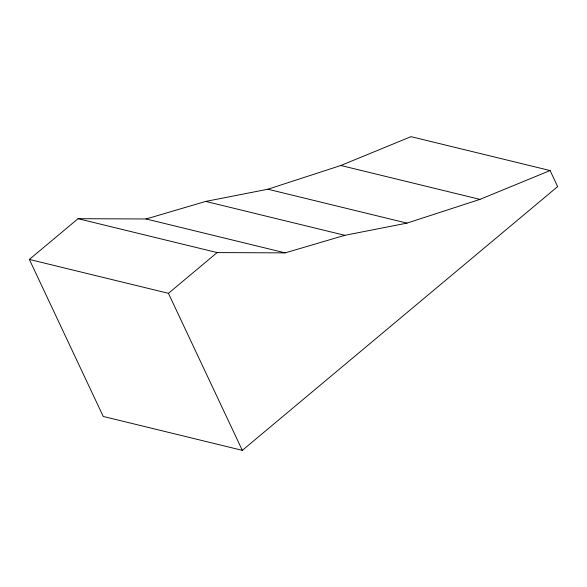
<?xml version="1.0" encoding="UTF-8"?>
<svg xmlns="http://www.w3.org/2000/svg" width="587" height="587" viewBox="0 0 587 587"><rect width="100%" height="100%" fill="white"/><g stroke="black" fill="none" stroke-linecap="round" stroke-linejoin="round"><path stroke-width="0.88" d="M29.35 259.432L78.071 218.687L146.104 218.973L285.172 252.872L344.811 235.321L406.967 223.119L479.946 199.382L550.092 170.546L557.65 186.607L242.314 450.346L103.239 416.454L29.35 259.432L168.425 293.324L242.314 450.346M168.425 293.324L217.146 252.579L285.172 252.872M146.104 218.973L205.736 201.422L267.892 189.227L340.871 165.49L411.017 136.654L550.092 170.546M340.871 165.49L479.946 199.382M267.892 189.227L406.967 223.119M205.736 201.422L344.811 235.321M78.071 218.687L217.146 252.579"/></g></svg>
